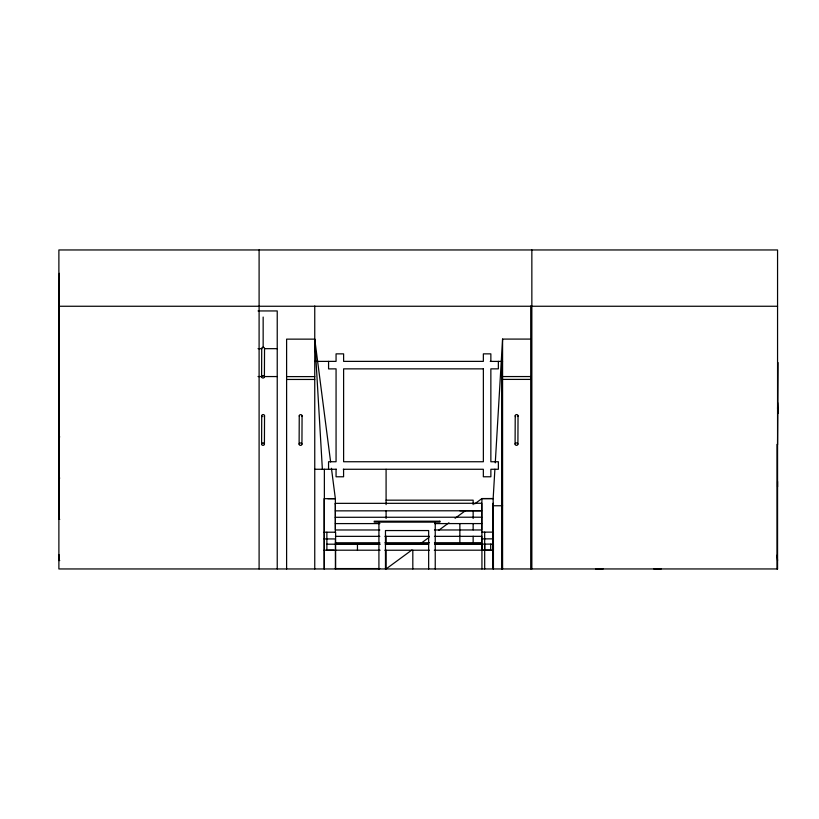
<?xml version="1.0" encoding="UTF-8"?>
<svg xmlns="http://www.w3.org/2000/svg" width="819" height="819" viewBox="0 0 819 819"><rect width="100%" height="100%" fill="white"/><g stroke="black" fill="none" stroke-linecap="round" stroke-linejoin="round"><path stroke-width="1.23" d="M58.896 554.504L58.886 560.513L59.736 560.513M481.685 517.209L335.37 517.301L335.35 529.975L379.842 529.975M335.35 517.762L335.37 503.357L481.674 503.275L481.685 529.965L434.459 529.975M357.453 550.194L357.453 544.185M459.858 542.71L459.868 523.587M434.848 544.164L493.417 544.103L493.417 550.143L481.92 550.204L481.961 544.174L434.838 544.215M484.684 550.112L484.684 544.174M490.683 544.174L490.683 550.184L434.326 550.225M493.151 510.728L493.161 503.275L493.151 550.194L492.362 550.122M261.589 376.791L261.722 348.454M261.599 444.113L261.722 415.765M264.404 376.842A1.403 1.218 0.3 0 0 262.315 375.757A1.403 1.218 0.3 0 0 262.275 377.856A1.403 1.218 0.3 0 0 264.404 376.842L264.537 348.505M264.414 444.154A1.403 1.218 0.3 0 0 262.315 443.069A1.403 1.218 0.3 0 0 262.275 445.178A1.403 1.218 0.3 0 0 264.414 444.154L264.537 415.817M299.119 444.154L299.252 415.817M301.935 444.205A1.403 1.218 0.3 0 0 299.846 443.11A1.403 1.218 0.3 0 0 299.805 445.219A1.403 1.218 0.3 0 0 301.935 444.205L302.068 415.857M493.171 523.515L493.161 513.953M515.09 444.113L515.223 415.765M517.905 444.154A1.403 1.218 0.3 0 0 515.816 443.069A1.403 1.218 0.3 0 0 515.775 445.178A1.403 1.218 0.3 0 0 517.905 444.154L518.038 415.817M481.92 538.882L493.181 538.851M494.891 469.236L493.161 498.587L493.192 568.949L493.192 505.753L502.579 505.753M495.27 462.858L502.579 339.086L530.722 339.086M411.844 550.04L386.087 568.949L386.087 550.225M420.751 543.488L428.91 537.499M438.626 530.364L448.925 522.798M455.108 518.263L465.591 510.565M474.682 503.89L481.9 498.587L493.161 498.576L481.9 498.587L481.941 568.959M777.569 481.47L777.569 486.855M777.067 555.169L777.559 560.524M459.879 510.8L481.674 510.769L335.36 510.861M59.377 273.341L58.886 519.318L59.736 519.318M58.896 306.255L777.559 306.255M258.036 310.944L277.231 310.944L277.231 568.949M330.62 461.947L314.752 339.138L286.609 339.138L286.609 569M258.036 348.669L261.875 348.669M264.435 348.669L277.231 348.669M314.752 361.404L336.066 361.374L336.066 353.859L343.611 353.859L343.611 361.374L483.353 361.374L483.353 353.859L490.857 353.859L490.857 361.343M490.233 361.404L502.579 361.404M258.036 376.556L261.875 376.556M264.435 376.556L277.231 376.556M286.609 376.607L314.752 376.607M502.579 376.556L530.722 376.556M286.609 379.453L314.752 379.453M502.579 379.402L530.722 379.402M58.896 381.306L58.907 430.907M777.528 407.842L778.05 407.852L777.528 407.852L778.05 407.852L777.528 407.862L778.05 413.226L777.63 402.631M58.907 436.906L59.746 436.906M777.569 444.697L778.019 362.551M314.752 469.267L336.414 469.267M343.263 469.267L483.343 469.267L483.343 476.771L490.868 476.771L490.868 469.267L498.372 469.267L498.372 461.752L490.857 461.752L490.857 368.857L498.361 368.857L498.361 361.343M59.746 478.101L58.907 478.101L58.907 469.451L58.896 471.539M327.856 498.669L335.36 498.669L335.38 532.667M386.087 500.174L473.147 500.174L473.147 504.637M335.35 523.597L379.903 523.587M434.602 523.587L481.685 523.576M324.119 532.217L335.616 532.207L335.636 569.01M481.92 532.135L493.407 532.125L493.427 568.929M335.38 536.353L379.842 536.353M384.92 536.353L429.381 536.343M434.459 536.353L481.695 536.332L481.695 542.7L434.459 542.731M324.119 538.943L335.38 538.933L335.401 569.031M335.38 542.782L379.842 542.751M384.92 542.751L429.381 542.731M326.883 544.195L380.149 544.195L335.616 544.215M428.583 544.185L385.237 544.195L428.593 544.195M324.129 550.194L333.773 550.194M328.419 550.194L335.391 550.194M335.626 550.194L380.149 550.214M384.838 550.255L429.371 550.214M335.401 568.581L379.77 568.581M595.597 568.918L603.122 568.918M653.777 568.898L661.281 568.898M492.362 544.123L493.417 544.123M331.439 468.284L335.36 498.669L324.099 498.669L324.14 569.041M314.752 339.138L322.379 469.318M335.36 503.357L335.36 504.207M484.674 532.125L484.694 568.929M326.873 532.217L326.883 550.194M776.996 444.42L777.006 568.949M531.848 249.959L531.848 568.949M530.722 305.989L530.722 568.949M502.579 339.086L502.579 568.949M501.668 361.404L501.668 569M473.147 510.841L473.147 518.458M473.147 523.546L473.147 529.893M473.147 536.25L473.147 543.877M435.237 522.133L435.237 569.041M428.654 569.041L428.654 530.548L385.473 530.548L385.473 569.041M412.817 550.225L412.817 568.949M386.087 469.267L386.087 504.637M386.087 510.841L386.087 518.458M386.087 536.25L386.087 543.877M378.921 522.133L378.921 569.041M343.581 469.267L343.581 476.781L336.066 476.781L336.066 469.256M328.573 361.374L328.573 368.908L336.066 368.847L336.066 461.742L328.552 461.742L328.552 469.256M324.365 469.267L324.365 568.581M314.752 306.009L314.752 569M263.155 317.055L263.155 347.266M259.101 249.959L259.101 568.949M262.121 416.636A1.403 1.218 0.3 0 1 262.152 414.916A1.403 1.218 0.3 0 1 264.148 414.946A1.403 1.218 0.3 0 1 264.107 416.666M261.773 348.136A1.403 1.218 0.3 0 1 264.496 348.188M299.293 416.134A1.403 1.218 0.3 0 1 300.87 414.639A1.403 1.218 0.3 0 1 301.863 416.462M515.612 416.636A1.403 1.218 0.3 0 1 515.571 414.987A1.403 1.218 0.3 0 1 517.454 414.813A1.403 1.218 0.3 0 1 517.833 416.421M777.559 568.949L58.886 568.959L58.886 249.959L777.559 249.959L777.559 568.949M483.364 368.857L343.611 368.857L343.611 461.742L483.364 461.742L483.364 368.857M439.895 521.212L374.222 521.212L374.222 522.133L439.895 522.133L439.895 521.212"/></g></svg>
